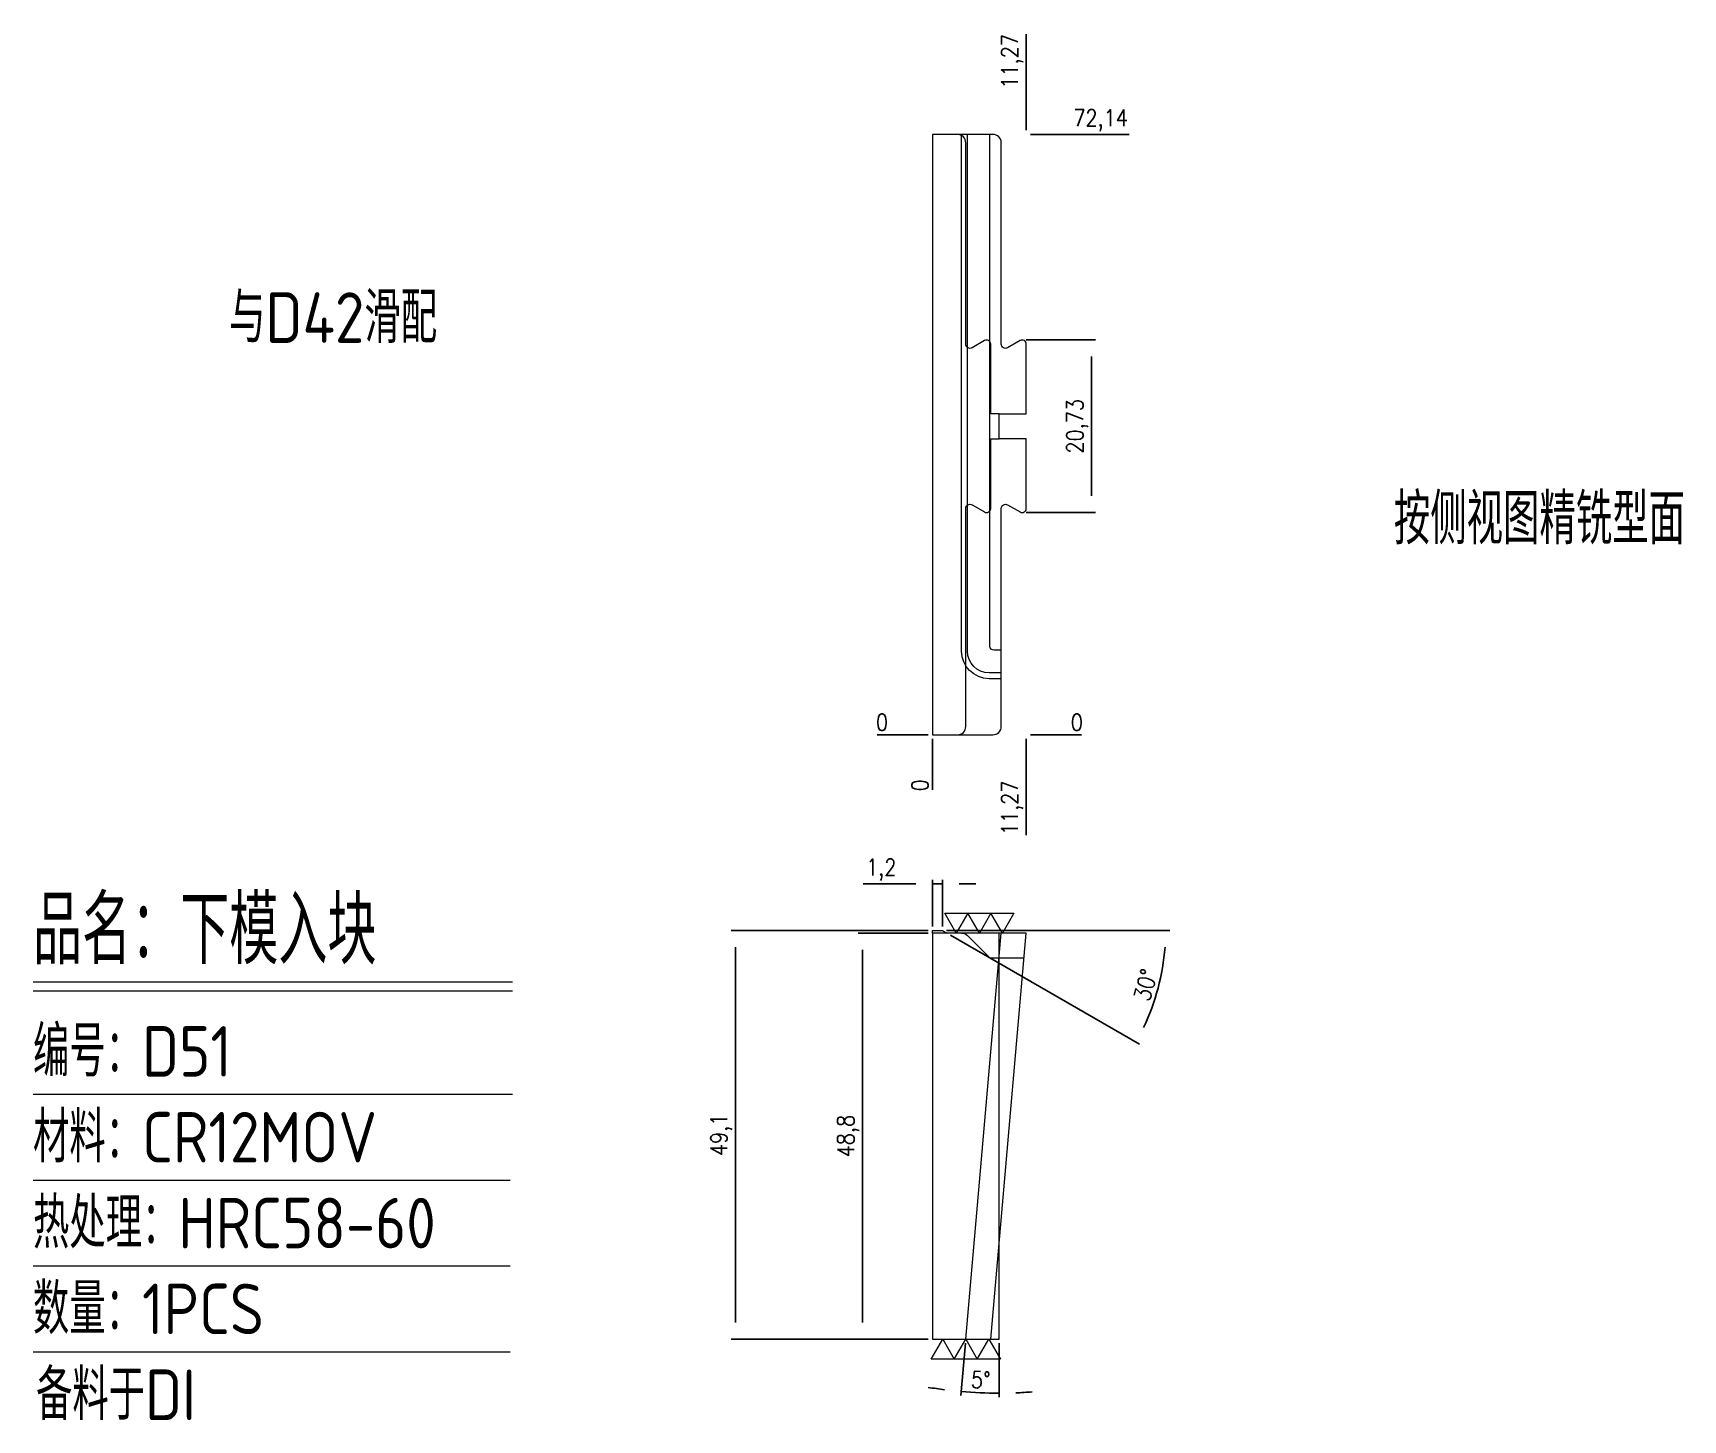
# Model space of a CAD drawing. Header units: millimetres. Extents: x 106331 to 106529, y -1102 to -935.
import ezdxf

# ---------------------------------------------------------------- set-up
doc = ezdxf.new("R2010")
doc.units = ezdxf.units.MM
doc.linetypes.add('HIDDEN', pattern=[0])
for name, color, linetype in [('DIM', 4, 'Continuous'), ('LB_P', 2, 'Continuous'), ('TEXT', 4, 'Continuous')]:
    doc.layers.add(name, color=color, linetype=linetype)
doc.styles.add('gbenor', font='gbenor.shx', dxfattribs={"bigfont": 'gbcbig.shx'})
doc.styles.get("Standard").update_dxf_attribs({"font": 'txt.shx', "width": 0.85, "bigfont": 'ctxt.shx'})
doc.dimstyles.new('T-2-WX', dxfattribs={"dimtxt": 2, "dimasz": 2, "dimexe": 0.5, "dimexo": 0.5, "dimgap": 0.5, "dimtad": 1, "dimtxsty": 'Standard', "dimblk": 'OPEN30', "dimcen": 0, "dimazin": 3, "dimtfac": 1, "dimtmove": 0, "dimatfit": 3, "dimldrblk": 'OPEN30', "dimlwd": -1, "dimlwe": -1})

# ---------------------------------------------------------------- blocks, each defined once
blk = doc.blocks.new('*D7579')
at = {"layer": 'Defpoints', "color": 0}
for p in [(106438.71, -1042.99), (106430.29, -1091.79), (106438.71, -1091.79)]:
    blk.add_point(p, dxfattribs=at)
at = {"layer": 'DIM', "color": 0, "linetype": 'Continuous'}
for p, q in [((106438.21, -1042.99), (106429.79, -1042.99)), ((106430.29, -1044.99), (106430.29, -1089.79)), ((106438.21, -1091.79), (106429.79, -1091.79))]:
    blk.add_line(p, q, dxfattribs=at)
at = {"layer": 'DIM', "color": 0, "lineweight": 5, "insert": (106428.6, -1067.39), "char_height": 2, "attachment_point": 5, "rotation": 90}
blk.add_mtext('48,8', dxfattribs=at)
blk = doc.blocks.new('_Open30')
blk = doc.blocks.new('*D7580')
at = {"layer": 'Defpoints', "color": 0}
for p in [(106446.71, -1042.99), (106446.98, -1042.99), (106442.71, -1091.79), (106446.71, -1091.79), (106443.68, -1098.19)]:
    blk.add_point(p, dxfattribs=at)
at = {"layer": 'DIM', "color": 0, "linetype": 'Continuous'}
for p, q in [((106442.67, -1092.29), (106442.12, -1098.58)), ((106446.71, -1092.29), (106446.71, -1098.78))]:
    blk.add_line(p, q, dxfattribs=at)
for start, end in [(260.6101, 262.805), (265, 270), (272.195, 274.3899)]:
    blk.add_arc((106446.71, -1046.07), 52.21, start, end, dxfattribs=at)
at = {"layer": 'DIM', "color": 0, "lineweight": 5, "insert": (106444.5, -1096.68), "char_height": 2, "attachment_point": 5, "rotation": 357.5}
blk.add_mtext('5%%d', dxfattribs=at)
blk = doc.blocks.new('*D7581')
at = {"layer": 'Defpoints', "color": 0}
for p in [(106438.71, -1019.17), (106449.98, -1019.17), (106454.98, -1019.17)]:
    blk.add_point(p, dxfattribs=at)
at = {"layer": 'DIM', "color": 0, "linetype": 'Continuous'}
blk.add_line((106450.48, -1019.17), (106456.61, -1019.17), dxfattribs=at)
at = {"layer": 'DIM', "color": 0, "lineweight": 5, "insert": (106456.05, -1017.67), "char_height": 2, "attachment_point": 5}
blk.add_mtext('0', dxfattribs=at)
blk = doc.blocks.new('*D7582')
at = {"layer": 'Defpoints', "color": 0}
for p in [(106449.98, -947.03), (106454.98, -947.03), (106438.71, -1019.17)]:
    blk.add_point(p, dxfattribs=at)
at = {"layer": 'DIM', "color": 0, "linetype": 'Continuous'}
for p, q in [((106450.48, -947.03), (106453.98, -947.03)), ((106453.98, -947.03), (106450.98, -947.03)), ((106450.98, -947.03), (106462.36, -947.03))]:
    blk.add_line(p, q, dxfattribs=at)
at = {"layer": 'DIM', "color": 0, "lineweight": 5, "insert": (106458.92, -945.34), "char_height": 2, "attachment_point": 5}
blk.add_mtext('72,14', dxfattribs=at)
blk = doc.blocks.new('*D7583')
at = {"layer": 'Defpoints', "color": 0}
for p in [(106433.71, -1019.17), (106438.71, -1019.17), (106438.71, -1019.17)]:
    blk.add_point(p, dxfattribs=at)
at = {"layer": 'DIM', "color": 0, "linetype": 'Continuous'}
blk.add_line((106438.21, -1019.17), (106432.08, -1019.17), dxfattribs=at)
at = {"layer": 'DIM', "color": 0, "lineweight": 5, "insert": (106432.64, -1017.67), "char_height": 2, "attachment_point": 5}
blk.add_mtext('0', dxfattribs=at)
blk = doc.blocks.new('*D7584')
at = {"layer": 'Defpoints', "color": 0}
for p in [(106438.71, -1019.17), (106449.98, -1019.17), (106449.98, -1024.17)]:
    blk.add_point(p, dxfattribs=at)
at = {"layer": 'DIM', "color": 0, "linetype": 'Continuous'}
for p, q in [((106449.98, -1019.67), (106449.98, -1023.17)), ((106449.98, -1023.17), (106449.98, -1020.17)), ((106449.98, -1020.17), (106449.98, -1031.23))]:
    blk.add_line(p, q, dxfattribs=at)
at = {"layer": 'DIM', "color": 0, "lineweight": 5, "insert": (106448.29, -1027.95), "char_height": 2, "attachment_point": 5, "rotation": 90}
blk.add_mtext('11,27', dxfattribs=at)
blk = doc.blocks.new('*D7585')
at = {"layer": 'Defpoints', "color": 0}
for p in [(106438.71, -1019.17), (106438.71, -1019.17), (106438.71, -1024.17)]:
    blk.add_point(p, dxfattribs=at)
at = {"layer": 'DIM', "color": 0, "linetype": 'Continuous'}
blk.add_line((106438.71, -1019.67), (106438.71, -1025.8), dxfattribs=at)
at = {"layer": 'DIM', "color": 0, "lineweight": 5, "insert": (106437.21, -1025.24), "char_height": 2, "attachment_point": 5, "rotation": 90}
blk.add_mtext('0', dxfattribs=at)
blk = doc.blocks.new('*D7586')
at = {"layer": 'Defpoints', "color": 0}
for p in [(106449.98, -942.03), (106449.98, -947.03), (106438.71, -1019.17)]:
    blk.add_point(p, dxfattribs=at)
at = {"layer": 'DIM', "color": 0, "linetype": 'Continuous'}
for p, q in [((106449.98, -946.03), (106449.98, -934.97)), ((106449.98, -946.53), (106449.98, -943.03)), ((106449.98, -943.03), (106449.98, -946.03))]:
    blk.add_line(p, q, dxfattribs=at)
at = {"layer": 'DIM', "color": 0, "lineweight": 5, "insert": (106448.29, -938.25), "char_height": 2, "attachment_point": 5, "rotation": 90}
blk.add_mtext('11,27', dxfattribs=at)
blk = doc.blocks.new('*D7587')
at = {"layer": 'Defpoints', "color": 0}
for p in [(106449.48, -971.73), (106457.82, -971.73), (106449.48, -992.47)]:
    blk.add_point(p, dxfattribs=at)
at = {"layer": 'DIM', "color": 0}
for p, q in [((106449.98, -971.73), (106458.32, -971.73)), ((106457.82, -990.47), (106457.82, -973.73)), ((106449.98, -992.47), (106458.32, -992.47))]:
    blk.add_line(p, q, dxfattribs=at)
at = {"layer": 'DIM', "color": 0, "lineweight": 5, "insert": (106456.13, -982.1), "char_height": 2, "attachment_point": 5, "rotation": 90}
blk.add_mtext('20,73', dxfattribs=at)
blk = doc.blocks.new('*D7588')
at = {"layer": 'Defpoints', "color": 0}
for p in [(106438.71, -1042.69), (106415.03, -1091.79), (106438.71, -1091.79)]:
    blk.add_point(p, dxfattribs=at)
at = {"layer": 'DIM', "color": 0}
for p, q in [((106438.21, -1042.69), (106414.53, -1042.69)), ((106415.03, -1044.69), (106415.03, -1089.79)), ((106438.21, -1091.79), (106414.53, -1091.79))]:
    blk.add_line(p, q, dxfattribs=at)
at = {"layer": 'DIM', "color": 0, "lineweight": 5, "insert": (106413.34, -1067.24), "char_height": 2, "attachment_point": 5, "rotation": 90}
blk.add_mtext('49,1', dxfattribs=at)
blk = doc.blocks.new('*D7589')
at = {"layer": 'Defpoints', "color": 0}
for p in [(106438.71, -1042.69), (106439.91, -1042.69), (106439.91, -1042.69), (106440.43, -1042.99), (106465.11, -1051.86)]:
    blk.add_point(p, dxfattribs=at)
at = {"layer": 'DIM', "color": 0}
for p, q in [((106440.41, -1042.69), (106467.23, -1042.69)), ((106440.86, -1043.24), (106463.57, -1056.35))]:
    blk.add_line(p, q, dxfattribs=at)
blk.add_arc((106439.91, -1042.69), 26.82, 334.2736, 355.7264, dxfattribs=at)
at = {"layer": 'DIM', "color": 0, "lineweight": 5, "insert": (106464.32, -1049.23), "char_height": 2, "attachment_point": 5, "rotation": 75}
blk.add_mtext('30%%d', dxfattribs=at)
blk = doc.blocks.new('*D7590')
at = {"layer": 'Defpoints', "color": 0}
for p in [(106438.71, -1037.09), (106438.71, -1042.69), (106439.91, -1042.69)]:
    blk.add_point(p, dxfattribs=at)
at = {"layer": 'DIM', "color": 0}
for p, q in [((106436.71, -1037.09), (106430.39, -1037.09)), ((106438.71, -1042.19), (106438.71, -1036.59)), ((106439.91, -1037.09), (106438.71, -1037.09)), ((106439.91, -1042.19), (106439.91, -1036.59)), ((106441.91, -1037.09), (106443.91, -1037.09))]:
    blk.add_line(p, q, dxfattribs=at)
at = {"layer": 'DIM', "color": 0, "lineweight": 5, "insert": (106432.55, -1035.39), "char_height": 2, "attachment_point": 5}
blk.add_mtext('1,2', dxfattribs=at)

msp = doc.modelspace()

# ---------------------------------------------------------------- linework, layer by layer
at = {"layer": 'DIM', "color": 4, "linetype": 'Continuous', "lineweight": 5}
for p, q in [((106330.604, -1048.865), (106388.22, -1048.865)), ((106330.604, -1049.927), (106388.22, -1049.927)), ((106330.604, -1062.366), (106388.22, -1062.366)), ((106330.604, -1072.681), (106387.97, -1072.681)), ((106330.604, -1082.996), (106387.97, -1082.996)), ((106330.604, -1093.312), (106387.97, -1093.312))]:
    msp.add_line(p, q, dxfattribs=at)
at = {"layer": 'LB_P', "linetype": 'Continuous', "lineweight": 5}
msp.add_lwpolyline([(106438.711, -1019.168), (106445.981, -1019.168, 0.4142136), (106446.981, -1018.168), (106446.981, -991.965, -0.5773503), (106447.731, -991.532), (106449.231, -992.398, 0.5773503), (106449.981, -991.965), (106449.981, -983.599), (106446.711, -983.599), (106446.711, -980.599), (106449.981, -980.599), (106449.981, -972.233, 0.5773503), (106449.231, -971.8), (106447.731, -972.666, -0.5773503), (106446.981, -972.233), (106446.981, -948.03, 0.4142136), (106445.981, -947.03), (106438.711, -947.03)], format="xyb", close=True, dxfattribs=at)
at = {"layer": 'LB_P', "linetype": 'HIDDEN', "lineweight": 5}
for points in [[(106441.711, -1019.168, 0.4142136), (106442.711, -1018.168), (106442.711, -991.965, -0.5773503), (106443.461, -991.532), (106444.961, -992.398, 0.5773503), (106445.711, -991.965), (106445.711, -983.599), (106446.711, -983.599), (106446.711, -980.599), (106445.711, -980.599), (106445.711, -972.233, 0.5773503), (106444.961, -971.8), (106443.461, -972.666, -0.5773503), (106442.711, -972.233), (106442.711, -948.03, 0.4142136), (106441.711, -947.03)], [(106442.2, -1042.987, -0.1989124), (106442.907, -1043.28), (106445.614, -1045.987), (106449.718, -1045.987)]]:
    msp.add_lwpolyline(points, format="xyb", dxfattribs=at)
at = {"layer": 'LB_P', "lineweight": 5}
for points in [[(106446.981, -1012.429), (106445.511, -1012.429, -0.4142135), (106442.2, -1009.118), (106442.2, -947.03)], [(106446.981, -1011.722), (106445.511, -1011.722, -0.4142135), (106442.907, -1009.118), (106442.907, -947.03)], [(106446.981, -1009.015), (106446.114, -1009.015, -0.4142135), (106445.614, -1008.515), (106445.614, -947.03)]]:
    msp.add_lwpolyline(points, format="xyb", dxfattribs=at)
at = {"layer": 'LB_P', "color": 4, "linetype": 'Continuous', "lineweight": 5}
for points in [[(106448.503, -1040.587), (106447.117, -1042.987), (106445.732, -1040.587), (106444.346, -1042.987), (106442.96, -1040.587), (106441.575, -1042.987), (106440.189, -1040.587), (106448.503, -1040.587)], [(106438.554, -1094.187), (106439.94, -1091.787), (106441.326, -1094.187), (106442.711, -1091.787), (106444.097, -1094.187), (106445.482, -1091.787), (106446.868, -1094.187), (106438.554, -1094.187)]]:
    msp.add_lwpolyline(points, close=True, dxfattribs=at)
at = {"layer": 'LB_P', "lineweight": 5}
msp.add_lwpolyline([(106440.431, -1042.987), (106438.711, -1042.987), (106438.711, -1042.687), (106439.911, -1042.687)], close=True, dxfattribs=at)
for points in [[(106445.711, -1091.787), (106449.981, -1042.987), (106438.711, -1042.987), (106438.711, -1091.787), (106446.711, -1091.787), (106446.711, -1042.987)], [(106442.711, -1091.787), (106446.981, -1042.987)]]:
    msp.add_lwpolyline(points, dxfattribs=at)

# ---------------------------------------------------------------- texts
at = {"layer": 'DIM', "color": 3, "linetype": 'Continuous', "lineweight": 5, "style": 'gbenor'}
for s, height, p in [('品名：下模入块', 8.1915, (106330.604, -1046.741)), ('编号：D51', 6.0678, (106330.604, -1060.242)), ('材料：CR12MOV', 6.0678, (106330.604, -1070.557)), ('热处理：HRC58-60', 6.06778, (106330.604, -1080.873)), ('数量：1PCS', 6.0678, (106330.604, -1091.188)), ('备料于DI', 6.0678, (106330.973, -1101.503))]:
    msp.add_text(s, height=height, dxfattribs=at).set_placement(p)
at = {"layer": 'TEXT', "color": 4, "lineweight": 5, "style": 'gbenor'}
msp.add_text('与D42滑配', height=6.075, dxfattribs=at).set_placement((106354.166, -972.078))
at = {"layer": 'TEXT', "color": 2, "lineweight": 5, "style": 'gbenor'}
msp.add_text('按侧视图精铣型面', height=6.075, dxfattribs=at).set_placement((106494.159, -996.276))

# ---------------------------------------------------------------- dimensions: what is measured, and where the dimension line sits
at = {"layer": 'DIM', "color": 4, "linetype": 'Continuous', "lineweight": 5}
for feature_location, offset, dtype, origin, picture, middle in [((106449.981, -947.03), (0, 5), 1, (106438.711, -1019.168), '*D7586', (106448.29, -938.251)), ((106449.981, -947.03), (5, 0), 0, (106438.711, -1019.168), '*D7582', (106458.921, -945.339)), ((106438.711180308, -1019.16846705), (-5, 0), 0, (106438.711180308, -1019.16846705), '*D7583', (106432.644513641, -1017.66846705)), ((106449.980627098, -1019.16846705), (5, 0), 0, (106438.711180308, -1019.16846705), '*D7581', (106456.047293765, -1017.66846705)), ((106438.711180308, -1019.16846705), (0, -5), 1, (106438.711180308, -1019.16846705), '*D7585', (106437.211180308, -1025.235133717)), ((106449.981, -1019.168), (0, -5), 1, (106438.711, -1019.168), '*D7584', (106448.29, -1027.947))]:
    dim = msp.add_ordinate_dim(feature_location=feature_location, offset=offset, dtype=dtype, origin=origin, dimstyle='T-2-WX', dxfattribs=at)
    dim.commit()
    dim.dimension.update_dxf_attribs({"geometry": picture, "text_midpoint": middle})
at = {"layer": 'DIM', "color": 4, "lineweight": 5}
dim = msp.add_linear_dim(base=(106457.824, -971.733), p1=(106449.481, -992.465), p2=(106449.481, -971.733), angle=90, dimstyle='T-2-WX', dxfattribs=at)
dim.commit()
dim.dimension.update_dxf_attribs({"geometry": '*D7587', "text_midpoint": (106456.133, -982.099)})
at = {"layer": 'DIM', "lineweight": 5}
dim = msp.add_linear_dim(base=(106438.711, -1037.085), p1=(106439.911, -1042.687), p2=(106438.711, -1042.687), dimstyle='T-2-WX', dxfattribs=at)
dim.commit()
dim.dimension.update_dxf_attribs({"geometry": '*D7590', "text_midpoint": (106432.552, -1035.395)})
dim = msp.add_linear_dim(base=(106415.029, -1091.787), p1=(106438.711, -1042.687), p2=(106438.711, -1091.787), angle=90, dimstyle='T-2-WX', dxfattribs=at)
dim.commit()
dim.dimension.update_dxf_attribs({"geometry": '*D7588', "text_midpoint": (106413.339, -1067.237)})
at = {"layer": 'DIM', "color": 4, "linetype": 'Continuous', "lineweight": 5}
dim = msp.add_linear_dim(base=(106430.291, -1091.787), p1=(106438.711, -1042.987), p2=(106438.711, -1091.787), angle=90, dimstyle='T-2-WX', dxfattribs=at)
dim.commit()
dim.dimension.update_dxf_attribs({"geometry": '*D7579', "text_midpoint": (106428.601, -1067.387)})
dim = msp.add_angular_dim_2l(base=(106443.675, -1098.189), line1=((106446.711, -1091.787), (106446.711, -1042.987)), line2=((106442.711, -1091.787), (106446.981, -1042.987)), dimstyle='T-2-WX', dxfattribs=at)
dim.commit()
dim.dimension.update_dxf_attribs({"geometry": '*D7580', "text_midpoint": (106444.501, -1096.681)})
at = {"layer": 'DIM', "lineweight": 5}
dim = msp.add_angular_dim_2l(base=(106465.1137, -1051.8603), line1=((106439.9112, -1042.6873), (106440.4308, -1042.9873)), line2=((106438.7112, -1042.6873), (106439.9112, -1042.6873)), dimstyle='T-2-WX', dxfattribs=at)
dim.commit()
dim.dimension.update_dxf_attribs({"geometry": '*D7589', "text_midpoint": (106464.3224, -1049.2283)})

doc.saveas('drawing.dxf')
